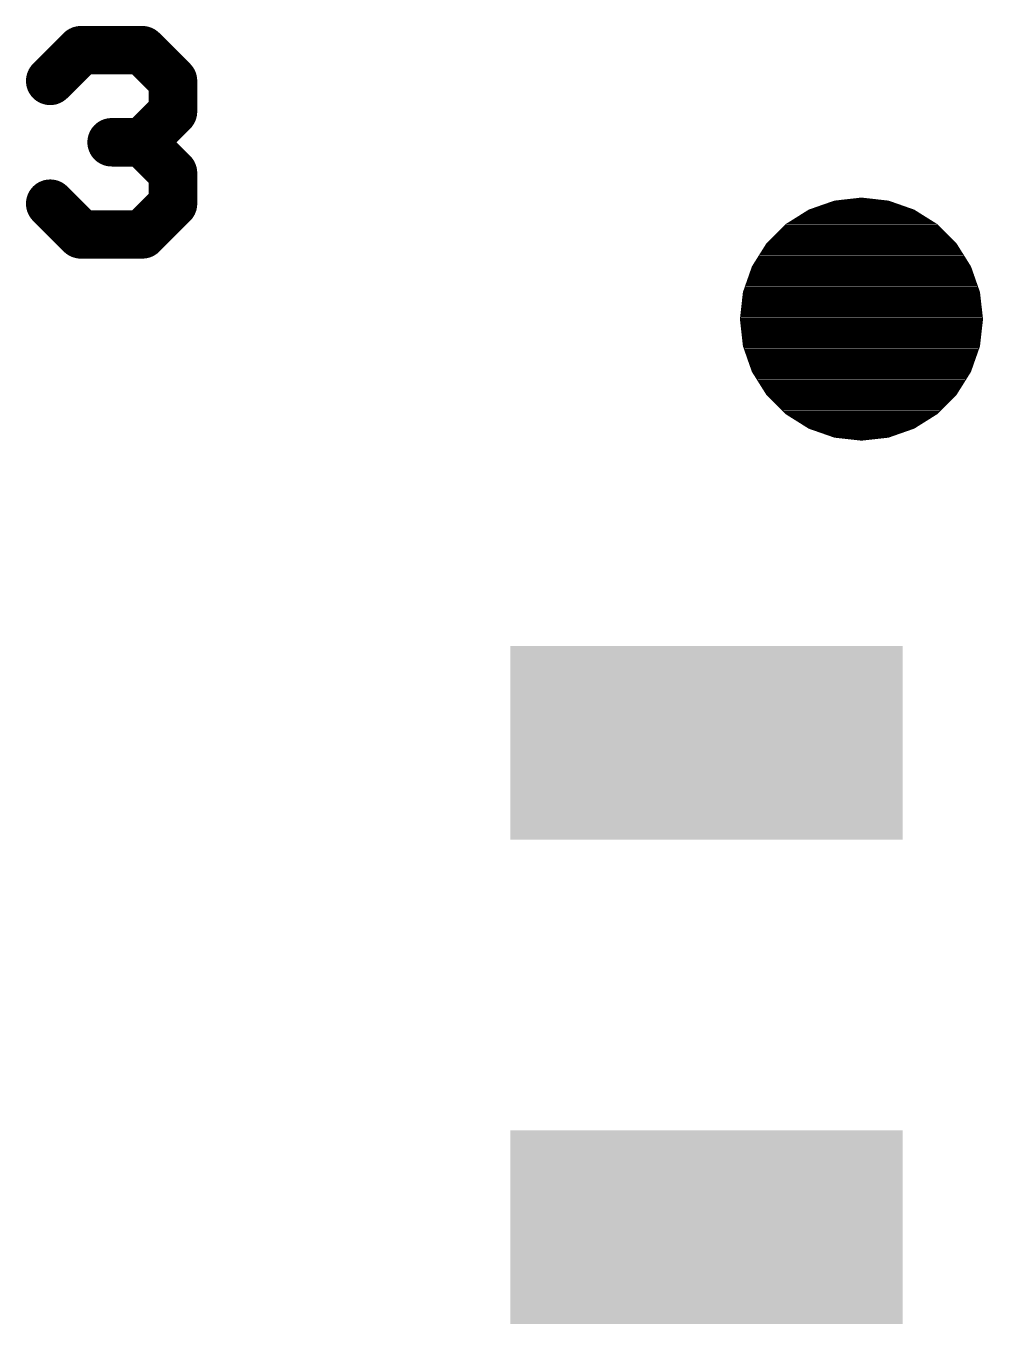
# Model space of a CAD drawing. Extents: x 0 to 102, y -4 to 29.
# Drawn here: x 30.861 to 33.371, y 11.303 to 14.707 of the extents above; entities that cross this region are included whole.
import ezdxf

# ---------------------------------------------------------------- set-up
doc = ezdxf.new("R2010")
doc.units = 0
for name, color, linetype in [('21', 253, 'CONTINUOUS'), ('25', 253, 'CONTINUOUS'), ('51', 41, 'CONTINUOUS')]:
    doc.layers.add(name, color=color, linetype=linetype)

# ---------------------------------------------------------------- blocks, each defined once
blk = doc.blocks.new('RECT')
blk.add_solid([(-0.5, -0.5), (0.5, -0.5), (-0.5, 0.5), (0.5, 0.5)])

msp = doc.modelspace()

# ---------------------------------------------------------------- linework, layer by layer
at = {"layer": '21', "const_width": 0.0025}
for points in [[(32.9811, 14.2478), (32.914, 14.2243)], [(32.9304, 14.23), (33.1731, 14.23)], [(32.9376, 14.2326), (33.1659, 14.2326)], [(32.9449, 14.2351), (33.1586, 14.2351)], [(32.9522, 14.2377), (33.1513, 14.2377)], [(32.9594, 14.2402), (33.1441, 14.2402)], [(32.9667, 14.2427), (33.1368, 14.2427)], [(32.9739, 14.2453), (33.1296, 14.2453)], [(33.0517, 14.2558), (32.9811, 14.2478)], [(32.9814, 14.2478), (33.1221, 14.2478)], [(33.004, 14.2504), (33.0995, 14.2504)], [(33.0265, 14.2529), (33.077, 14.2529)], [(33.0491, 14.2554), (33.0544, 14.2554)], [(33.1224, 14.2478), (33.0517, 14.2558)], [(33.1895, 14.2243), (33.1224, 14.2478)], [(32.914, 14.2243), (32.8538, 14.1865)], [(32.8665, 14.1945), (33.237, 14.1945)], [(32.8706, 14.197), (33.233, 14.197)], [(32.8746, 14.1996), (33.2289, 14.1996)], [(32.8786, 14.2021), (33.2249, 14.2021)], [(32.8827, 14.2046), (33.2208, 14.2046)], [(32.8867, 14.2072), (33.2168, 14.2072)], [(32.8908, 14.2097), (33.2127, 14.2097)], [(32.8948, 14.2123), (33.2087, 14.2123)], [(32.8989, 14.2148), (33.2046, 14.2148)], [(32.9029, 14.2173), (33.2006, 14.2173)], [(32.9069, 14.2199), (33.1966, 14.2199)], [(32.911, 14.2224), (33.1925, 14.2224)], [(32.9159, 14.225), (33.1876, 14.225)], [(32.9231, 14.2275), (33.1804, 14.2275)], [(33.2497, 14.1865), (33.1895, 14.2243)], [(32.8538, 14.1865), (32.8035, 14.1362)], [(32.8288, 14.1614), (33.2747, 14.1614)], [(32.8313, 14.164), (33.2722, 14.164)], [(32.8338, 14.1665), (33.2697, 14.1665)], [(32.8364, 14.1691), (33.2671, 14.1691)], [(32.8389, 14.1716), (33.2646, 14.1716)], [(32.8415, 14.1741), (33.262, 14.1741)], [(32.844, 14.1767), (33.2595, 14.1767)], [(32.8465, 14.1792), (33.257, 14.1792)], [(32.8491, 14.1818), (33.2544, 14.1818)], [(32.8516, 14.1843), (33.2519, 14.1843)], [(32.8544, 14.1869), (33.2491, 14.1869)], [(32.8584, 14.1894), (33.2451, 14.1894)], [(32.8625, 14.1919), (33.241, 14.1919)], [(33.3, 14.1362), (33.2497, 14.1865)], [(32.8035, 14.1362), (32.7657, 14.076)], [(32.797, 14.1259), (33.3065, 14.1259)], [(32.7986, 14.1284), (33.3049, 14.1284)], [(32.8002, 14.131), (33.3033, 14.131)], [(32.8018, 14.1335), (33.3017, 14.1335)], [(32.8034, 14.136), (33.3001, 14.136)], [(32.8059, 14.1386), (33.2976, 14.1386)], [(32.8084, 14.1411), (33.2951, 14.1411)], [(32.811, 14.1437), (33.2925, 14.1437)], [(32.8135, 14.1462), (33.29, 14.1462)], [(32.8161, 14.1487), (33.2874, 14.1487)], [(32.8186, 14.1513), (33.2849, 14.1513)], [(32.8211, 14.1538), (33.2824, 14.1538)], [(32.8237, 14.1564), (33.2798, 14.1564)], [(32.8262, 14.1589), (33.2773, 14.1589)], [(33.3378, 14.076), (33.3, 14.1362)], [(32.7763, 14.0928), (33.3272, 14.0928)], [(32.7779, 14.0954), (33.3256, 14.0954)], [(32.7795, 14.0979), (33.324, 14.0979)], [(32.7811, 14.1005), (33.3224, 14.1005)], [(32.7827, 14.103), (33.3208, 14.103)], [(32.7843, 14.1056), (33.3192, 14.1056)], [(32.7859, 14.1081), (33.3177, 14.1081)], [(32.7874, 14.1106), (33.3161, 14.1106)], [(32.789, 14.1132), (33.3145, 14.1132)], [(32.7906, 14.1157), (33.3129, 14.1157)], [(32.7922, 14.1183), (33.3113, 14.1183)], [(32.7938, 14.1208), (33.3097, 14.1208)], [(32.7954, 14.1233), (33.3081, 14.1233)], [(32.7657, 14.076), (32.7422, 14.0089)], [(32.76, 14.0598), (33.3435, 14.0598)], [(32.7609, 14.0624), (33.3426, 14.0624)], [(32.7618, 14.0649), (33.3417, 14.0649)], [(32.7627, 14.0674), (33.3408, 14.0674)], [(32.7636, 14.07), (33.3399, 14.07)], [(32.7645, 14.0725), (33.339, 14.0725)], [(32.7654, 14.0751), (33.3381, 14.0751)], [(32.7667, 14.0776), (33.3368, 14.0776)], [(32.7683, 14.0801), (33.3352, 14.0801)], [(32.7699, 14.0827), (33.3336, 14.0827)], [(32.7715, 14.0852), (33.332, 14.0852)], [(32.7731, 14.0878), (33.3304, 14.0878)], [(32.7747, 14.0903), (33.3288, 14.0903)], [(33.3613, 14.0089), (33.3378, 14.076)], [(32.7476, 14.0243), (33.3559, 14.0243)], [(32.7485, 14.0268), (33.355, 14.0268)], [(32.7494, 14.0293), (33.3541, 14.0293)], [(32.7503, 14.0319), (33.3533, 14.0319)], [(32.7511, 14.0344), (33.3524, 14.0344)], [(32.752, 14.037), (33.3515, 14.037)], [(32.7529, 14.0395), (33.3506, 14.0395)], [(32.7538, 14.042), (33.3497, 14.042)], [(32.7547, 14.0446), (33.3488, 14.0446)], [(32.7556, 14.0471), (33.3479, 14.0471)], [(32.7565, 14.0497), (33.347, 14.0497)], [(32.7574, 14.0522), (33.3461, 14.0522)], [(32.7583, 14.0547), (33.3453, 14.0547)], [(32.7591, 14.0573), (33.3444, 14.0573)], [(32.7422, 14.0089), (32.7343, 13.9383)], [(32.7402, 13.9912), (33.3633, 13.9912)], [(32.7405, 13.9938), (33.363, 13.9938)], [(32.7408, 13.9963), (33.3627, 13.9963)], [(32.7411, 13.9988), (33.3624, 13.9988)], [(32.7414, 14.0014), (33.3621, 14.0014)], [(32.7416, 14.0039), (33.3619, 14.0039)], [(32.7419, 14.0065), (33.3616, 14.0065)], [(32.7422, 14.009), (33.3613, 14.009)], [(32.7431, 14.0115), (33.3604, 14.0115)], [(32.744, 14.0141), (33.3595, 14.0141)], [(32.7449, 14.0166), (33.3586, 14.0166)], [(32.7458, 14.0192), (33.3577, 14.0192)], [(32.7467, 14.0217), (33.3568, 14.0217)], [(33.3693, 13.9383), (33.3613, 14.0089)], [(32.7362, 13.9557), (33.3673, 13.9557)], [(32.7365, 13.9582), (33.367, 13.9582)], [(32.7368, 13.9607), (33.3667, 13.9607)], [(32.7371, 13.9633), (33.3664, 13.9633)], [(32.7374, 13.9658), (33.3661, 13.9658)], [(32.7376, 13.9684), (33.3659, 13.9684)], [(32.7379, 13.9709), (33.3656, 13.9709)], [(32.7382, 13.9734), (33.3653, 13.9734)], [(32.7385, 13.976), (33.365, 13.976)], [(32.7388, 13.9785), (33.3647, 13.9785)], [(32.7391, 13.9811), (33.3644, 13.9811)], [(32.7394, 13.9836), (33.3641, 13.9836)], [(32.7396, 13.9861), (33.3639, 13.9861)], [(32.7399, 13.9887), (33.3636, 13.9887)], [(32.7343, 13.9383), (32.7422, 13.8676)], [(32.7343, 13.9379), (33.3692, 13.9379)], [(32.7345, 13.9404), (33.369, 13.9404)], [(32.7346, 13.9353), (33.3689, 13.9353)], [(32.7348, 13.943), (33.3687, 13.943)], [(32.7349, 13.9328), (33.3686, 13.9328)], [(32.7351, 13.9455), (33.3684, 13.9455)], [(32.7352, 13.9302), (33.3683, 13.9302)], [(32.7354, 13.948), (33.3681, 13.948)], [(32.7354, 13.9277), (33.3681, 13.9277)], [(32.7356, 13.9506), (33.3679, 13.9506)], [(32.7357, 13.9252), (33.3678, 13.9252)], [(32.7359, 13.9531), (33.3676, 13.9531)], [(32.736, 13.9226), (33.3675, 13.9226)], [(33.3613, 13.8676), (33.3693, 13.9383)], [(32.7363, 13.9201), (33.3672, 13.9201)], [(32.7366, 13.9175), (33.3669, 13.9175)], [(32.7369, 13.915), (33.3666, 13.915)], [(32.7372, 13.9125), (33.3663, 13.9125)], [(32.7374, 13.9099), (33.3661, 13.9099)], [(32.7377, 13.9074), (33.3658, 13.9074)], [(32.738, 13.9048), (33.3655, 13.9048)], [(32.7383, 13.9023), (33.3652, 13.9023)], [(32.7386, 13.8998), (33.3649, 13.8998)], [(32.7389, 13.8972), (33.3646, 13.8972)], [(32.7392, 13.8947), (33.3643, 13.8947)], [(32.7394, 13.8921), (33.3641, 13.8921)], [(32.7397, 13.8896), (33.3638, 13.8896)], [(32.74, 13.8871), (33.3635, 13.8871)], [(32.7403, 13.8845), (33.3632, 13.8845)], [(32.7406, 13.882), (33.3629, 13.882)], [(32.7409, 13.8794), (33.3626, 13.8794)], [(32.7412, 13.8769), (33.3623, 13.8769)], [(32.7414, 13.8744), (33.3621, 13.8744)], [(32.7417, 13.8718), (33.3618, 13.8718)], [(32.742, 13.8693), (33.3615, 13.8693)], [(32.7422, 13.8676), (32.7657, 13.8005)], [(32.7425, 13.8667), (33.361, 13.8667)], [(32.7434, 13.8642), (33.3601, 13.8642)], [(32.7443, 13.8617), (33.3592, 13.8617)], [(32.7452, 13.8591), (33.3583, 13.8591)], [(32.7461, 13.8566), (33.3574, 13.8566)], [(32.747, 13.854), (33.3565, 13.854)], [(33.3378, 13.8005), (33.3613, 13.8676)], [(32.7478, 13.8515), (33.3557, 13.8515)], [(32.7487, 13.8489), (33.3548, 13.8489)], [(32.7496, 13.8464), (33.3539, 13.8464)], [(32.7505, 13.8439), (33.353, 13.8439)], [(32.7514, 13.8413), (33.3521, 13.8413)], [(32.7523, 13.8388), (33.3512, 13.8388)], [(32.7532, 13.8362), (33.3503, 13.8362)], [(32.7541, 13.8337), (33.3494, 13.8337)], [(32.755, 13.8312), (33.3485, 13.8312)], [(32.7558, 13.8286), (33.3477, 13.8286)], [(32.7567, 13.8261), (33.3468, 13.8261)], [(32.7576, 13.8235), (33.3459, 13.8235)], [(32.7585, 13.821), (33.345, 13.821)], [(32.7594, 13.8185), (33.3441, 13.8185)], [(32.7603, 13.8159), (33.3432, 13.8159)], [(32.7612, 13.8134), (33.3423, 13.8134)], [(32.7621, 13.8108), (33.3414, 13.8108)], [(32.763, 13.8083), (33.3405, 13.8083)], [(32.7639, 13.8058), (33.3396, 13.8058)], [(32.7647, 13.8032), (33.3388, 13.8032)], [(32.7656, 13.8007), (33.3379, 13.8007)], [(32.7657, 13.8005), (32.8035, 13.7403)], [(32.7672, 13.7981), (33.3363, 13.7981)], [(32.7688, 13.7956), (33.3347, 13.7956)], [(32.7704, 13.7931), (33.3331, 13.7931)], [(32.772, 13.7905), (33.3315, 13.7905)], [(32.7736, 13.788), (33.3299, 13.788)], [(32.7752, 13.7854), (33.3283, 13.7854)], [(33.3, 13.7403), (33.3378, 13.8005)], [(32.7767, 13.7829), (33.3267, 13.7829)], [(32.7783, 13.7804), (33.3252, 13.7804)], [(32.7799, 13.7778), (33.3236, 13.7778)], [(32.7815, 13.7753), (33.322, 13.7753)], [(32.7831, 13.7727), (33.3204, 13.7727)], [(32.7847, 13.7702), (33.3188, 13.7702)], [(32.7863, 13.7676), (33.3172, 13.7676)], [(32.7879, 13.7651), (33.3156, 13.7651)], [(32.7895, 13.7626), (33.314, 13.7626)], [(32.7911, 13.76), (33.3124, 13.76)], [(32.7927, 13.7575), (33.3108, 13.7575)], [(32.7943, 13.7549), (33.3092, 13.7549)], [(32.7959, 13.7524), (33.3076, 13.7524)], [(32.7975, 13.7499), (33.306, 13.7499)], [(32.7991, 13.7473), (33.3044, 13.7473)], [(32.8007, 13.7448), (33.3028, 13.7448)], [(32.8023, 13.7422), (33.3012, 13.7422)], [(32.8035, 13.7403), (32.8538, 13.69)], [(32.8041, 13.7397), (33.2994, 13.7397)], [(32.8067, 13.7372), (33.2968, 13.7372)], [(32.8092, 13.7346), (33.2943, 13.7346)], [(32.8117, 13.7321), (33.2918, 13.7321)], [(32.8143, 13.7295), (33.2892, 13.7295)], [(32.8168, 13.727), (33.2867, 13.727)], [(32.8194, 13.7245), (33.2841, 13.7245)], [(32.8219, 13.7219), (33.2816, 13.7219)], [(32.8244, 13.7194), (33.2791, 13.7194)], [(33.2497, 13.69), (33.3, 13.7403)], [(32.827, 13.7168), (33.2765, 13.7168)], [(32.8295, 13.7143), (33.274, 13.7143)], [(32.8321, 13.7118), (33.2714, 13.7118)], [(32.8346, 13.7092), (33.2689, 13.7092)], [(32.8371, 13.7067), (33.2664, 13.7067)], [(32.8397, 13.7041), (33.2638, 13.7041)], [(32.8422, 13.7016), (33.2613, 13.7016)], [(32.8448, 13.6991), (33.2587, 13.6991)], [(32.8473, 13.6965), (33.2562, 13.6965)], [(32.8498, 13.694), (33.2537, 13.694)], [(32.8524, 13.6914), (33.2511, 13.6914)], [(32.8538, 13.69), (32.914, 13.6522)], [(32.8556, 13.6889), (33.2479, 13.6889)], [(32.8596, 13.6863), (33.2439, 13.6863)], [(32.8637, 13.6838), (33.2398, 13.6838)], [(33.1895, 13.6522), (33.2497, 13.69)], [(32.8677, 13.6813), (33.2358, 13.6813)], [(32.8718, 13.6787), (33.2317, 13.6787)], [(32.8758, 13.6762), (33.2277, 13.6762)], [(32.8799, 13.6736), (33.2236, 13.6736)], [(32.8839, 13.6711), (33.2196, 13.6711)], [(32.8879, 13.6686), (33.2156, 13.6686)], [(32.892, 13.666), (33.2115, 13.666)], [(32.896, 13.6635), (33.2075, 13.6635)], [(32.9001, 13.6609), (33.2034, 13.6609)], [(32.9041, 13.6584), (33.1994, 13.6584)], [(32.9082, 13.6559), (33.1953, 13.6559)], [(32.9122, 13.6533), (33.1913, 13.6533)], [(32.914, 13.6522), (32.9811, 13.6287)], [(32.918, 13.6508), (33.1855, 13.6508)], [(33.1224, 13.6287), (33.1895, 13.6522)], [(32.9253, 13.6482), (33.1782, 13.6482)], [(32.9326, 13.6457), (33.1709, 13.6457)], [(32.9398, 13.6432), (33.1637, 13.6432)], [(32.9471, 13.6406), (33.1564, 13.6406)], [(32.9543, 13.6381), (33.1492, 13.6381)], [(32.9616, 13.6355), (33.1419, 13.6355)], [(32.9689, 13.633), (33.1346, 13.633)], [(32.9761, 13.6305), (33.1274, 13.6305)], [(32.9811, 13.6287), (33.0517, 13.6208)], [(32.9882, 13.6279), (33.1153, 13.6279)], [(33.0107, 13.6254), (33.0928, 13.6254)], [(33.0333, 13.6228), (33.0702, 13.6228)], [(33.0517, 13.6208), (33.1224, 13.6287)]]:
    msp.add_lwpolyline(points, dxfattribs=at)
at = {"layer": '21', "const_width": 0.0013}
for points in [[(32.9304, 14.2307, 1), (32.9304, 14.2294)], [(32.9376, 14.2332, 1), (32.9376, 14.2319)], [(32.9449, 14.2358, 1), (32.9449, 14.2345)], [(32.9522, 14.2383, 1), (32.9522, 14.237)], [(32.9594, 14.2408, 1), (32.9594, 14.2396)], [(32.9667, 14.2434, 1), (32.9667, 14.2421)], [(32.9739, 14.2459, 1), (32.9739, 14.2446)], [(32.981, 14.2484, 1), (32.9812, 14.2472)], [(32.9814, 14.2485, 1), (32.9814, 14.2472)], [(32.9813, 14.2472, 1), (32.9809, 14.2484)], [(33.004, 14.251, 1), (33.004, 14.2497)], [(33.0265, 14.2535, 1), (33.0265, 14.2523)], [(33.0491, 14.2561, 1), (33.0491, 14.2548)], [(33.0518, 14.2564, 1), (33.0517, 14.2551)], [(33.0518, 14.2551, 1), (33.0517, 14.2564)], [(33.0544, 14.2548, 1), (33.0544, 14.2561)], [(33.077, 14.2523, 1), (33.077, 14.2535)], [(33.0995, 14.2497, 1), (33.0995, 14.251)], [(33.1226, 14.2484, 1), (33.1222, 14.2472)], [(33.1221, 14.2472, 1), (33.1221, 14.2485)], [(33.1223, 14.2472, 1), (33.1225, 14.2484)], [(33.1296, 14.2446, 1), (33.1296, 14.2459)], [(33.1368, 14.2421, 1), (33.1368, 14.2434)], [(33.1441, 14.2396, 1), (33.1441, 14.2408)], [(33.1513, 14.237, 1), (33.1513, 14.2383)], [(33.1586, 14.2345, 1), (33.1586, 14.2358)], [(33.1659, 14.2319, 1), (33.1659, 14.2332)], [(33.1731, 14.2294, 1), (33.1731, 14.2307)], [(32.8665, 14.1951, 1), (32.8665, 14.1938)], [(32.8706, 14.1976, 1), (32.8706, 14.1964)], [(32.8746, 14.2002, 1), (32.8746, 14.1989)], [(32.8786, 14.2027, 1), (32.8786, 14.2015)], [(32.8827, 14.2053, 1), (32.8827, 14.204)], [(32.8867, 14.2078, 1), (32.8867, 14.2065)], [(32.8908, 14.2104, 1), (32.8908, 14.2091)], [(32.8948, 14.2129, 1), (32.8948, 14.2116)], [(32.8989, 14.2154, 1), (32.8989, 14.2142)], [(32.9029, 14.218, 1), (32.9029, 14.2167)], [(32.9069, 14.2205, 1), (32.9069, 14.2192)], [(32.911, 14.2231, 1), (32.911, 14.2218)], [(32.9138, 14.2249, 1), (32.9142, 14.2237)], [(32.9143, 14.2238, 1), (32.9137, 14.2248)], [(32.9159, 14.2256, 1), (32.9159, 14.2243)], [(32.9231, 14.2281, 1), (32.9231, 14.2269)], [(33.1804, 14.2269, 1), (33.1804, 14.2281)], [(33.1876, 14.2243, 1), (33.1876, 14.2256)], [(33.1898, 14.2248, 1), (33.1892, 14.2238)], [(33.1893, 14.2237, 1), (33.1897, 14.2249)], [(33.1925, 14.2218, 1), (33.1925, 14.2231)], [(33.1966, 14.2192, 1), (33.1966, 14.2205)], [(33.2006, 14.2167, 1), (33.2006, 14.218)], [(33.2046, 14.2142, 1), (33.2046, 14.2154)], [(33.2087, 14.2116, 1), (33.2087, 14.2129)], [(33.2127, 14.2091, 1), (33.2127, 14.2104)], [(33.2168, 14.2065, 1), (33.2168, 14.2078)], [(33.2208, 14.204, 1), (33.2208, 14.2053)], [(33.2249, 14.2015, 1), (33.2249, 14.2027)], [(33.2289, 14.1989, 1), (33.2289, 14.2002)], [(33.233, 14.1964, 1), (33.233, 14.1976)], [(33.237, 14.1938, 1), (33.237, 14.1951)], [(32.8288, 14.1621, 1), (32.8288, 14.1608)], [(32.8313, 14.1646, 1), (32.8313, 14.1633)], [(32.8338, 14.1672, 1), (32.8338, 14.1659)], [(32.8364, 14.1697, 1), (32.8364, 14.1684)], [(32.8389, 14.1722, 1), (32.8389, 14.171)], [(32.8415, 14.1748, 1), (32.8415, 14.1735)], [(32.844, 14.1773, 1), (32.844, 14.1761)], [(32.8465, 14.1799, 1), (32.8465, 14.1786)], [(32.8491, 14.1824, 1), (32.8491, 14.1811)], [(32.8516, 14.1849, 1), (32.8516, 14.1837)], [(32.8535, 14.187, 1), (32.8541, 14.1859)], [(32.8542, 14.186, 1), (32.8533, 14.1869)], [(32.8544, 14.1875, 1), (32.8544, 14.1862)], [(32.8584, 14.19, 1), (32.8584, 14.1888)], [(32.8625, 14.1926, 1), (32.8625, 14.1913)], [(33.241, 14.1913, 1), (33.241, 14.1926)], [(33.2451, 14.1888, 1), (33.2451, 14.19)], [(33.2491, 14.1862, 1), (33.2491, 14.1875)], [(33.2502, 14.1869, 1), (33.2493, 14.186)], [(33.2494, 14.1859, 1), (33.25, 14.187)], [(33.2519, 14.1837, 1), (33.2519, 14.1849)], [(33.2544, 14.1811, 1), (33.2544, 14.1824)], [(33.257, 14.1786, 1), (33.257, 14.1799)], [(33.2595, 14.1761, 1), (33.2595, 14.1773)], [(33.262, 14.1735, 1), (33.262, 14.1748)], [(33.2646, 14.171, 1), (33.2646, 14.1722)], [(33.2671, 14.1684, 1), (33.2671, 14.1697)], [(33.2697, 14.1659, 1), (33.2697, 14.1672)], [(33.2722, 14.1633, 1), (33.2722, 14.1646)], [(33.2747, 14.1608, 1), (33.2747, 14.1621)], [(32.797, 14.1265, 1), (32.797, 14.1252)], [(32.7986, 14.1291, 1), (32.7986, 14.1278)], [(32.8002, 14.1316, 1), (32.8002, 14.1303)], [(32.8018, 14.1341, 1), (32.8018, 14.1329)], [(32.8034, 14.1367, 1), (32.8034, 14.1354)], [(32.8041, 14.1359, 1), (32.803, 14.1365)], [(32.8031, 14.1367, 1), (32.804, 14.1358)], [(32.8059, 14.1392, 1), (32.8059, 14.1379)], [(32.8084, 14.1418, 1), (32.8084, 14.1405)], [(32.811, 14.1443, 1), (32.811, 14.143)], [(32.8135, 14.1468, 1), (32.8135, 14.1456)], [(32.8161, 14.1494, 1), (32.8161, 14.1481)], [(32.8186, 14.1519, 1), (32.8186, 14.1506)], [(32.8211, 14.1545, 1), (32.8211, 14.1532)], [(32.8237, 14.157, 1), (32.8237, 14.1557)], [(32.8262, 14.1595, 1), (32.8262, 14.1583)], [(33.2773, 14.1583, 1), (33.2773, 14.1595)], [(33.2798, 14.1557, 1), (33.2798, 14.157)], [(33.2824, 14.1532, 1), (33.2824, 14.1545)], [(33.2849, 14.1506, 1), (33.2849, 14.1519)], [(33.2874, 14.1481, 1), (33.2874, 14.1494)], [(33.29, 14.1456, 1), (33.29, 14.1468)], [(33.2925, 14.143, 1), (33.2925, 14.1443)], [(33.2951, 14.1405, 1), (33.2951, 14.1418)], [(33.2976, 14.1379, 1), (33.2976, 14.1392)], [(33.3005, 14.1365, 1), (33.2994, 14.1359)], [(33.2995, 14.1358, 1), (33.3004, 14.1367)], [(33.3001, 14.1354, 1), (33.3001, 14.1367)], [(33.3017, 14.1329, 1), (33.3017, 14.1341)], [(33.3033, 14.1303, 1), (33.3033, 14.1316)], [(33.3049, 14.1278, 1), (33.3049, 14.1291)], [(33.3065, 14.1252, 1), (33.3065, 14.1265)], [(32.7763, 14.0935, 1), (32.7763, 14.0922)], [(32.7779, 14.096, 1), (32.7779, 14.0948)], [(32.7795, 14.0986, 1), (32.7795, 14.0973)], [(32.7811, 14.1011, 1), (32.7811, 14.0998)], [(32.7827, 14.1036, 1), (32.7827, 14.1024)], [(32.7843, 14.1062, 1), (32.7843, 14.1049)], [(32.7859, 14.1087, 1), (32.7859, 14.1075)], [(32.7874, 14.1113, 1), (32.7874, 14.11)], [(32.789, 14.1138, 1), (32.789, 14.1125)], [(32.7906, 14.1163, 1), (32.7906, 14.1151)], [(32.7922, 14.1189, 1), (32.7922, 14.1176)], [(32.7938, 14.1214, 1), (32.7938, 14.1202)], [(32.7954, 14.124, 1), (32.7954, 14.1227)], [(33.3081, 14.1227, 1), (33.3081, 14.124)], [(33.3097, 14.1202, 1), (33.3097, 14.1214)], [(33.3113, 14.1176, 1), (33.3113, 14.1189)], [(33.3129, 14.1151, 1), (33.3129, 14.1163)], [(33.3145, 14.1125, 1), (33.3145, 14.1138)], [(33.3161, 14.11, 1), (33.3161, 14.1113)], [(33.3177, 14.1075, 1), (33.3177, 14.1087)], [(33.3192, 14.1049, 1), (33.3192, 14.1062)], [(33.3208, 14.1024, 1), (33.3208, 14.1036)], [(33.3224, 14.0998, 1), (33.3224, 14.1011)], [(33.324, 14.0973, 1), (33.324, 14.0986)], [(33.3256, 14.0948, 1), (33.3256, 14.096)], [(33.3272, 14.0922, 1), (33.3272, 14.0935)], [(32.76, 14.0605, 1), (32.76, 14.0592)], [(32.7609, 14.063, 1), (32.7609, 14.0617)], [(32.7618, 14.0655, 1), (32.7618, 14.0643)], [(32.7627, 14.0681, 1), (32.7627, 14.0668)], [(32.7636, 14.0706, 1), (32.7636, 14.0693)], [(32.7645, 14.0732, 1), (32.7645, 14.0719)], [(32.7654, 14.0757, 1), (32.7654, 14.0744)], [(32.7663, 14.0758, 1), (32.7651, 14.0762)], [(32.7652, 14.0763, 1), (32.7662, 14.0757)], [(32.7667, 14.0782, 1), (32.7667, 14.077)], [(32.7683, 14.0808, 1), (32.7683, 14.0795)], [(32.7699, 14.0833, 1), (32.7699, 14.082)], [(32.7715, 14.0859, 1), (32.7715, 14.0846)], [(32.7731, 14.0884, 1), (32.7731, 14.0871)], [(32.7747, 14.0909, 1), (32.7747, 14.0897)], [(33.3288, 14.0897, 1), (33.3288, 14.0909)], [(33.3304, 14.0871, 1), (33.3304, 14.0884)], [(33.332, 14.0846, 1), (33.332, 14.0859)], [(33.3336, 14.082, 1), (33.3336, 14.0833)], [(33.3352, 14.0795, 1), (33.3352, 14.0808)], [(33.3368, 14.077, 1), (33.3368, 14.0782)], [(33.3384, 14.0762, 1), (33.3372, 14.0758)], [(33.3373, 14.0757, 1), (33.3383, 14.0763)], [(33.3381, 14.0744, 1), (33.3381, 14.0757)], [(33.339, 14.0719, 1), (33.339, 14.0732)], [(33.3399, 14.0693, 1), (33.3399, 14.0706)], [(33.3408, 14.0668, 1), (33.3408, 14.0681)], [(33.3417, 14.0643, 1), (33.3417, 14.0655)], [(33.3426, 14.0617, 1), (33.3426, 14.063)], [(33.3435, 14.0592, 1), (33.3435, 14.0605)], [(32.7476, 14.0249, 1), (32.7476, 14.0236)], [(32.7485, 14.0274, 1), (32.7485, 14.0262)], [(32.7494, 14.03, 1), (32.7494, 14.0287)], [(32.7503, 14.0325, 1), (32.7503, 14.0312)], [(32.7511, 14.035, 1), (32.7511, 14.0338)], [(32.752, 14.0376, 1), (32.752, 14.0363)], [(32.7529, 14.0401, 1), (32.7529, 14.0389)], [(32.7538, 14.0427, 1), (32.7538, 14.0414)], [(32.7547, 14.0452, 1), (32.7547, 14.0439)], [(32.7556, 14.0478, 1), (32.7556, 14.0465)], [(32.7565, 14.0503, 1), (32.7565, 14.049)], [(32.7574, 14.0528, 1), (32.7574, 14.0516)], [(32.7583, 14.0554, 1), (32.7583, 14.0541)], [(32.7591, 14.0579, 1), (32.7591, 14.0566)], [(33.3444, 14.0566, 1), (33.3444, 14.0579)], [(33.3453, 14.0541, 1), (33.3453, 14.0554)], [(33.3461, 14.0516, 1), (33.3461, 14.0528)], [(33.347, 14.049, 1), (33.347, 14.0503)], [(33.3479, 14.0465, 1), (33.3479, 14.0478)], [(33.3488, 14.0439, 1), (33.3488, 14.0452)], [(33.3497, 14.0414, 1), (33.3497, 14.0427)], [(33.3506, 14.0389, 1), (33.3506, 14.0401)], [(33.3515, 14.0363, 1), (33.3515, 14.0376)], [(33.3524, 14.0338, 1), (33.3524, 14.035)], [(33.3533, 14.0312, 1), (33.3533, 14.0325)], [(33.3541, 14.0287, 1), (33.3541, 14.03)], [(33.355, 14.0262, 1), (33.355, 14.0274)], [(33.3559, 14.0236, 1), (33.3559, 14.0249)], [(32.7402, 13.9919, 1), (32.7402, 13.9906)], [(32.7405, 13.9944, 1), (32.7405, 13.9931)], [(32.7408, 13.9969, 1), (32.7408, 13.9957)], [(32.7411, 13.9995, 1), (32.7411, 13.9982)], [(32.7414, 14.002, 1), (32.7414, 14.0007)], [(32.7416, 14.0046, 1), (32.7416, 14.0033)], [(32.7419, 14.0071, 1), (32.7419, 14.0058)], [(32.7422, 14.0096, 1), (32.7422, 14.0084)], [(32.7428, 14.0088, 1), (32.7416, 14.009)], [(32.7416, 14.0091, 1), (32.7428, 14.0087)], [(32.7431, 14.0122, 1), (32.7431, 14.0109)], [(32.744, 14.0147, 1), (32.744, 14.0135)], [(32.7449, 14.0173, 1), (32.7449, 14.016)], [(32.7458, 14.0198, 1), (32.7458, 14.0185)], [(32.7467, 14.0223, 1), (32.7467, 14.0211)], [(33.3568, 14.0211, 1), (33.3568, 14.0223)], [(33.3577, 14.0185, 1), (33.3577, 14.0198)], [(33.3586, 14.016, 1), (33.3586, 14.0173)], [(33.3595, 14.0135, 1), (33.3595, 14.0147)], [(33.3604, 14.0109, 1), (33.3604, 14.0122)], [(33.3619, 14.009, 1), (33.3607, 14.0088)], [(33.3607, 14.0087, 1), (33.3619, 14.0091)], [(33.3613, 14.0084, 1), (33.3613, 14.0096)], [(33.3616, 14.0058, 1), (33.3616, 14.0071)], [(33.3619, 14.0033, 1), (33.3619, 14.0046)], [(33.3621, 14.0007, 1), (33.3621, 14.002)], [(33.3624, 13.9982, 1), (33.3624, 13.9995)], [(33.3627, 13.9957, 1), (33.3627, 13.9969)], [(33.363, 13.9931, 1), (33.363, 13.9944)], [(33.3633, 13.9906, 1), (33.3633, 13.9919)], [(32.7362, 13.9563, 1), (32.7362, 13.955)], [(32.7365, 13.9588, 1), (32.7365, 13.9576)], [(32.7368, 13.9614, 1), (32.7368, 13.9601)], [(32.7371, 13.9639, 1), (32.7371, 13.9626)], [(32.7374, 13.9665, 1), (32.7374, 13.9652)], [(32.7376, 13.969, 1), (32.7376, 13.9677)], [(32.7379, 13.9715, 1), (32.7379, 13.9703)], [(32.7382, 13.9741, 1), (32.7382, 13.9728)], [(32.7385, 13.9766, 1), (32.7385, 13.9753)], [(32.7388, 13.9792, 1), (32.7388, 13.9779)], [(32.7391, 13.9817, 1), (32.7391, 13.9804)], [(32.7394, 13.9842, 1), (32.7394, 13.983)], [(32.7396, 13.9868, 1), (32.7396, 13.9855)], [(32.7399, 13.9893, 1), (32.7399, 13.988)], [(33.3636, 13.988, 1), (33.3636, 13.9893)], [(33.3639, 13.9855, 1), (33.3639, 13.9868)], [(33.3641, 13.983, 1), (33.3641, 13.9842)], [(33.3644, 13.9804, 1), (33.3644, 13.9817)], [(33.3647, 13.9779, 1), (33.3647, 13.9792)], [(33.365, 13.9753, 1), (33.365, 13.9766)], [(33.3653, 13.9728, 1), (33.3653, 13.9741)], [(33.3656, 13.9703, 1), (33.3656, 13.9715)], [(33.3659, 13.9677, 1), (33.3659, 13.969)], [(33.3661, 13.9652, 1), (33.3661, 13.9665)], [(33.3664, 13.9626, 1), (33.3664, 13.9639)], [(33.3667, 13.9601, 1), (33.3667, 13.9614)], [(33.367, 13.9576, 1), (33.367, 13.9588)], [(33.3673, 13.955, 1), (33.3673, 13.9563)], [(32.7349, 13.9383, 1), (32.7336, 13.9382)], [(32.7336, 13.9383, 1), (32.7349, 13.9382)], [(32.7343, 13.9385, 1), (32.7343, 13.9372)], [(32.7345, 13.941, 1), (32.7345, 13.9398)], [(32.7346, 13.936, 1), (32.7346, 13.9347)], [(32.7348, 13.9436, 1), (32.7348, 13.9423)], [(32.7349, 13.9334, 1), (32.7349, 13.9322)], [(32.7351, 13.9461, 1), (32.7351, 13.9449)], [(32.7352, 13.9309, 1), (32.7352, 13.9296)], [(32.7354, 13.9487, 1), (32.7354, 13.9474)], [(32.7354, 13.9283, 1), (32.7354, 13.9271)], [(32.7356, 13.9512, 1), (32.7356, 13.9499)], [(32.7357, 13.9258, 1), (32.7357, 13.9245)], [(32.7359, 13.9537, 1), (32.7359, 13.9525)], [(32.736, 13.9233, 1), (32.736, 13.922)], [(33.3675, 13.922, 1), (33.3675, 13.9233)], [(33.3676, 13.9525, 1), (33.3676, 13.9537)], [(33.3679, 13.9499, 1), (33.3679, 13.9512)], [(33.3678, 13.9245, 1), (33.3678, 13.9258)], [(33.3681, 13.9474, 1), (33.3681, 13.9487)], [(33.3681, 13.9271, 1), (33.3681, 13.9283)], [(33.3683, 13.9296, 1), (33.3683, 13.9309)], [(33.3684, 13.9449, 1), (33.3684, 13.9461)], [(33.3687, 13.9423, 1), (33.3687, 13.9436)], [(33.3699, 13.9382, 1), (33.3686, 13.9383)], [(33.3686, 13.9382, 1), (33.3699, 13.9383)], [(33.3686, 13.9322, 1), (33.3686, 13.9334)], [(33.3689, 13.9347, 1), (33.3689, 13.936)], [(33.369, 13.9398, 1), (33.369, 13.941)], [(33.3692, 13.9372, 1), (33.3692, 13.9385)], [(32.7363, 13.9207, 1), (32.7363, 13.9194)], [(32.7366, 13.9182, 1), (32.7366, 13.9169)], [(32.7369, 13.9156, 1), (32.7369, 13.9144)], [(32.7372, 13.9131, 1), (32.7372, 13.9118)], [(32.7374, 13.9106, 1), (32.7374, 13.9093)], [(32.7377, 13.908, 1), (32.7377, 13.9067)], [(32.738, 13.9055, 1), (32.738, 13.9042)], [(32.7383, 13.9029, 1), (32.7383, 13.9017)], [(32.7386, 13.9004, 1), (32.7386, 13.8991)], [(32.7389, 13.8979, 1), (32.7389, 13.8966)], [(32.7392, 13.8953, 1), (32.7392, 13.894)], [(32.7394, 13.8928, 1), (32.7394, 13.8915)], [(32.7397, 13.8902, 1), (32.7397, 13.889)], [(33.3638, 13.889, 1), (33.3638, 13.8902)], [(33.3641, 13.8915, 1), (33.3641, 13.8928)], [(33.3643, 13.894, 1), (33.3643, 13.8953)], [(33.3646, 13.8966, 1), (33.3646, 13.8979)], [(33.3649, 13.8991, 1), (33.3649, 13.9004)], [(33.3652, 13.9017, 1), (33.3652, 13.9029)], [(33.3655, 13.9042, 1), (33.3655, 13.9055)], [(33.3658, 13.9067, 1), (33.3658, 13.908)], [(33.3661, 13.9093, 1), (33.3661, 13.9106)], [(33.3663, 13.9118, 1), (33.3663, 13.9131)], [(33.3666, 13.9144, 1), (33.3666, 13.9156)], [(33.3669, 13.9169, 1), (33.3669, 13.9182)], [(33.3672, 13.9194, 1), (33.3672, 13.9207)], [(32.74, 13.8877, 1), (32.74, 13.8864)], [(32.7403, 13.8852, 1), (32.7403, 13.8839)], [(32.7406, 13.8826, 1), (32.7406, 13.8813)], [(32.7409, 13.8801, 1), (32.7409, 13.8788)], [(32.7412, 13.8775, 1), (32.7412, 13.8763)], [(32.7414, 13.875, 1), (32.7414, 13.8737)], [(32.7417, 13.8724, 1), (32.7417, 13.8712)], [(32.742, 13.8699, 1), (32.742, 13.8686)], [(32.7428, 13.8678, 1), (32.7416, 13.8674)], [(32.7416, 13.8675, 1), (32.7428, 13.8677)], [(32.7425, 13.8674, 1), (32.7425, 13.8661)], [(32.7434, 13.8648, 1), (32.7434, 13.8636)], [(32.7443, 13.8623, 1), (32.7443, 13.861)], [(32.7452, 13.8597, 1), (32.7452, 13.8585)], [(32.7461, 13.8572, 1), (32.7461, 13.8559)], [(32.747, 13.8547, 1), (32.747, 13.8534)], [(33.3565, 13.8534, 1), (33.3565, 13.8547)], [(33.3574, 13.8559, 1), (33.3574, 13.8572)], [(33.3583, 13.8585, 1), (33.3583, 13.8597)], [(33.3592, 13.861, 1), (33.3592, 13.8623)], [(33.3601, 13.8636, 1), (33.3601, 13.8648)], [(33.3607, 13.8677, 1), (33.3619, 13.8675)], [(33.3619, 13.8674, 1), (33.3607, 13.8678)], [(33.361, 13.8661, 1), (33.361, 13.8674)], [(33.3615, 13.8686, 1), (33.3615, 13.8699)], [(33.3618, 13.8712, 1), (33.3618, 13.8724)], [(33.3621, 13.8737, 1), (33.3621, 13.875)], [(33.3623, 13.8763, 1), (33.3623, 13.8775)], [(33.3626, 13.8788, 1), (33.3626, 13.8801)], [(33.3629, 13.8813, 1), (33.3629, 13.8826)], [(33.3632, 13.8839, 1), (33.3632, 13.8852)], [(33.3635, 13.8864, 1), (33.3635, 13.8877)], [(32.7478, 13.8521, 1), (32.7478, 13.8509)], [(32.7487, 13.8496, 1), (32.7487, 13.8483)], [(32.7496, 13.847, 1), (32.7496, 13.8458)], [(32.7505, 13.8445, 1), (32.7505, 13.8432)], [(32.7514, 13.842, 1), (32.7514, 13.8407)], [(32.7523, 13.8394, 1), (32.7523, 13.8381)], [(32.7532, 13.8369, 1), (32.7532, 13.8356)], [(32.7541, 13.8343, 1), (32.7541, 13.8331)], [(32.755, 13.8318, 1), (32.755, 13.8305)], [(32.7558, 13.8293, 1), (32.7558, 13.828)], [(32.7567, 13.8267, 1), (32.7567, 13.8254)], [(32.7576, 13.8242, 1), (32.7576, 13.8229)], [(32.7585, 13.8216, 1), (32.7585, 13.8204)], [(33.345, 13.8204, 1), (33.345, 13.8216)], [(33.3459, 13.8229, 1), (33.3459, 13.8242)], [(33.3468, 13.8254, 1), (33.3468, 13.8267)], [(33.3477, 13.828, 1), (33.3477, 13.8293)], [(33.3485, 13.8305, 1), (33.3485, 13.8318)], [(33.3494, 13.8331, 1), (33.3494, 13.8343)], [(33.3503, 13.8356, 1), (33.3503, 13.8369)], [(33.3512, 13.8381, 1), (33.3512, 13.8394)], [(33.3521, 13.8407, 1), (33.3521, 13.842)], [(33.353, 13.8432, 1), (33.353, 13.8445)], [(33.3539, 13.8458, 1), (33.3539, 13.847)], [(33.3548, 13.8483, 1), (33.3548, 13.8496)], [(33.3557, 13.8509, 1), (33.3557, 13.8521)], [(32.7594, 13.8191, 1), (32.7594, 13.8178)], [(32.7603, 13.8166, 1), (32.7603, 13.8153)], [(32.7612, 13.814, 1), (32.7612, 13.8127)], [(32.7621, 13.8115, 1), (32.7621, 13.8102)], [(32.763, 13.8089, 1), (32.763, 13.8077)], [(32.7639, 13.8064, 1), (32.7639, 13.8051)], [(32.7647, 13.8039, 1), (32.7647, 13.8026)], [(32.7656, 13.8013, 1), (32.7656, 13.8)], [(32.7651, 13.8003, 1), (32.7663, 13.8007)], [(32.7662, 13.8008, 1), (32.7652, 13.8002)], [(32.7672, 13.7988, 1), (32.7672, 13.7975)], [(32.7688, 13.7962, 1), (32.7688, 13.795)], [(32.7704, 13.7937, 1), (32.7704, 13.7924)], [(32.772, 13.7911, 1), (32.772, 13.7899)], [(32.7736, 13.7886, 1), (32.7736, 13.7873)], [(32.7752, 13.7861, 1), (32.7752, 13.7848)], [(33.3283, 13.7848, 1), (33.3283, 13.7861)], [(33.3299, 13.7873, 1), (33.3299, 13.7886)], [(33.3315, 13.7899, 1), (33.3315, 13.7911)], [(33.3331, 13.7924, 1), (33.3331, 13.7937)], [(33.3347, 13.795, 1), (33.3347, 13.7962)], [(33.3363, 13.7975, 1), (33.3363, 13.7988)], [(33.3372, 13.8007, 1), (33.3384, 13.8003)], [(33.3383, 13.8002, 1), (33.3373, 13.8008)], [(33.3379, 13.8, 1), (33.3379, 13.8013)], [(33.3388, 13.8026, 1), (33.3388, 13.8039)], [(33.3396, 13.8051, 1), (33.3396, 13.8064)], [(33.3405, 13.8077, 1), (33.3405, 13.8089)], [(33.3414, 13.8102, 1), (33.3414, 13.8115)], [(33.3423, 13.8127, 1), (33.3423, 13.814)], [(33.3432, 13.8153, 1), (33.3432, 13.8166)], [(33.3441, 13.8178, 1), (33.3441, 13.8191)], [(32.7767, 13.7835, 1), (32.7767, 13.7823)], [(32.7783, 13.781, 1), (32.7783, 13.7797)], [(32.7799, 13.7784, 1), (32.7799, 13.7772)], [(32.7815, 13.7759, 1), (32.7815, 13.7746)], [(32.7831, 13.7734, 1), (32.7831, 13.7721)], [(32.7847, 13.7708, 1), (32.7847, 13.7696)], [(32.7863, 13.7683, 1), (32.7863, 13.767)], [(32.7879, 13.7657, 1), (32.7879, 13.7645)], [(32.7895, 13.7632, 1), (32.7895, 13.7619)], [(32.7911, 13.7607, 1), (32.7911, 13.7594)], [(32.7927, 13.7581, 1), (32.7927, 13.7568)], [(32.7943, 13.7556, 1), (32.7943, 13.7543)], [(32.7959, 13.753, 1), (32.7959, 13.7518)], [(33.3076, 13.7518, 1), (33.3076, 13.753)], [(33.3092, 13.7543, 1), (33.3092, 13.7556)], [(33.3108, 13.7568, 1), (33.3108, 13.7581)], [(33.3124, 13.7594, 1), (33.3124, 13.7607)], [(33.314, 13.7619, 1), (33.314, 13.7632)], [(33.3156, 13.7645, 1), (33.3156, 13.7657)], [(33.3172, 13.767, 1), (33.3172, 13.7683)], [(33.3188, 13.7696, 1), (33.3188, 13.7708)], [(33.3204, 13.7721, 1), (33.3204, 13.7734)], [(33.322, 13.7746, 1), (33.322, 13.7759)], [(33.3236, 13.7772, 1), (33.3236, 13.7784)], [(33.3252, 13.7797, 1), (33.3252, 13.781)], [(33.3267, 13.7823, 1), (33.3267, 13.7835)], [(32.7975, 13.7505, 1), (32.7975, 13.7492)], [(32.7991, 13.748, 1), (32.7991, 13.7467)], [(32.8007, 13.7454, 1), (32.8007, 13.7441)], [(32.8023, 13.7429, 1), (32.8023, 13.7416)], [(32.804, 13.7407, 1), (32.8031, 13.7398)], [(32.803, 13.74, 1), (32.8041, 13.7406)], [(32.8041, 13.7403, 1), (32.8041, 13.7391)], [(32.8067, 13.7378, 1), (32.8067, 13.7365)], [(32.8092, 13.7353, 1), (32.8092, 13.734)], [(32.8117, 13.7327, 1), (32.8117, 13.7314)], [(32.8143, 13.7302, 1), (32.8143, 13.7289)], [(32.8168, 13.7276, 1), (32.8168, 13.7264)], [(32.8194, 13.7251, 1), (32.8194, 13.7238)], [(32.8219, 13.7226, 1), (32.8219, 13.7213)], [(32.8244, 13.72, 1), (32.8244, 13.7187)], [(33.2791, 13.7187, 1), (33.2791, 13.72)], [(33.2816, 13.7213, 1), (33.2816, 13.7226)], [(33.2841, 13.7238, 1), (33.2841, 13.7251)], [(33.2867, 13.7264, 1), (33.2867, 13.7276)], [(33.2892, 13.7289, 1), (33.2892, 13.7302)], [(33.2918, 13.7314, 1), (33.2918, 13.7327)], [(33.2943, 13.734, 1), (33.2943, 13.7353)], [(33.2968, 13.7365, 1), (33.2968, 13.7378)], [(33.2994, 13.7406, 1), (33.3005, 13.74)], [(33.2994, 13.7391, 1), (33.2994, 13.7403)], [(33.3004, 13.7398, 1), (33.2995, 13.7407)], [(33.3012, 13.7416, 1), (33.3012, 13.7429)], [(33.3028, 13.7441, 1), (33.3028, 13.7454)], [(33.3044, 13.7467, 1), (33.3044, 13.748)], [(33.306, 13.7492, 1), (33.306, 13.7505)], [(32.827, 13.7175, 1), (32.827, 13.7162)], [(32.8295, 13.7149, 1), (32.8295, 13.7137)], [(32.8321, 13.7124, 1), (32.8321, 13.7111)], [(32.8346, 13.7098, 1), (32.8346, 13.7086)], [(32.8371, 13.7073, 1), (32.8371, 13.706)], [(32.8397, 13.7048, 1), (32.8397, 13.7035)], [(32.8422, 13.7022, 1), (32.8422, 13.701)], [(32.8448, 13.6997, 1), (32.8448, 13.6984)], [(32.8473, 13.6971, 1), (32.8473, 13.6959)], [(32.8498, 13.6946, 1), (32.8498, 13.6933)], [(32.8524, 13.6921, 1), (32.8524, 13.6908)], [(32.8541, 13.6906, 1), (32.8535, 13.6895)], [(32.8533, 13.6896, 1), (32.8542, 13.6905)], [(32.8556, 13.6895, 1), (32.8556, 13.6883)], [(32.8596, 13.687, 1), (32.8596, 13.6857)], [(32.8637, 13.6844, 1), (32.8637, 13.6832)], [(33.2398, 13.6832, 1), (33.2398, 13.6844)], [(33.2439, 13.6857, 1), (33.2439, 13.687)], [(33.2479, 13.6883, 1), (33.2479, 13.6895)], [(33.2493, 13.6905, 1), (33.2502, 13.6896)], [(33.25, 13.6895, 1), (33.2494, 13.6906)], [(33.2511, 13.6908, 1), (33.2511, 13.6921)], [(33.2537, 13.6933, 1), (33.2537, 13.6946)], [(33.2562, 13.6959, 1), (33.2562, 13.6971)], [(33.2587, 13.6984, 1), (33.2587, 13.6997)], [(33.2613, 13.701, 1), (33.2613, 13.7022)], [(33.2638, 13.7035, 1), (33.2638, 13.7048)], [(33.2664, 13.706, 1), (33.2664, 13.7073)], [(33.2689, 13.7086, 1), (33.2689, 13.7098)], [(33.2714, 13.7111, 1), (33.2714, 13.7124)], [(33.274, 13.7137, 1), (33.274, 13.7149)], [(33.2765, 13.7162, 1), (33.2765, 13.7175)], [(32.8677, 13.6819, 1), (32.8677, 13.6806)], [(32.8718, 13.6794, 1), (32.8718, 13.6781)], [(32.8758, 13.6768, 1), (32.8758, 13.6755)], [(32.8799, 13.6743, 1), (32.8799, 13.673)], [(32.8839, 13.6717, 1), (32.8839, 13.6705)], [(32.8879, 13.6692, 1), (32.8879, 13.6679)], [(32.892, 13.6667, 1), (32.892, 13.6654)], [(32.896, 13.6641, 1), (32.896, 13.6628)], [(32.9001, 13.6616, 1), (32.9001, 13.6603)], [(32.9041, 13.659, 1), (32.9041, 13.6578)], [(32.9082, 13.6565, 1), (32.9082, 13.6552)], [(32.9122, 13.654, 1), (32.9122, 13.6527)], [(32.9142, 13.6528, 1), (32.9138, 13.6516)], [(32.9137, 13.6517, 1), (32.9143, 13.6527)], [(32.918, 13.6514, 1), (32.918, 13.6501)], [(33.1855, 13.6501, 1), (33.1855, 13.6514)], [(33.1892, 13.6527, 1), (33.1898, 13.6517)], [(33.1897, 13.6516, 1), (33.1893, 13.6528)], [(33.1913, 13.6527, 1), (33.1913, 13.654)], [(33.1953, 13.6552, 1), (33.1953, 13.6565)], [(33.1994, 13.6578, 1), (33.1994, 13.659)], [(33.2034, 13.6603, 1), (33.2034, 13.6616)], [(33.2075, 13.6628, 1), (33.2075, 13.6641)], [(33.2115, 13.6654, 1), (33.2115, 13.6667)], [(33.2156, 13.6679, 1), (33.2156, 13.6692)], [(33.2196, 13.6705, 1), (33.2196, 13.6717)], [(33.2236, 13.673, 1), (33.2236, 13.6743)], [(33.2277, 13.6755, 1), (33.2277, 13.6768)], [(33.2317, 13.6781, 1), (33.2317, 13.6794)], [(33.2358, 13.6806, 1), (33.2358, 13.6819)], [(32.9253, 13.6489, 1), (32.9253, 13.6476)], [(32.9326, 13.6463, 1), (32.9326, 13.6451)], [(32.9398, 13.6438, 1), (32.9398, 13.6425)], [(32.9471, 13.6413, 1), (32.9471, 13.64)], [(32.9543, 13.6387, 1), (32.9543, 13.6374)], [(32.9616, 13.6362, 1), (32.9616, 13.6349)], [(32.9689, 13.6336, 1), (32.9689, 13.6324)], [(32.9761, 13.6311, 1), (32.9761, 13.6298)], [(32.9812, 13.6293, 1), (32.981, 13.6281)], [(32.9809, 13.6281, 1), (32.9813, 13.6293)], [(32.9882, 13.6285, 1), (32.9882, 13.6273)], [(33.0107, 13.626, 1), (33.0107, 13.6247)], [(33.0333, 13.6235, 1), (33.0333, 13.6222)], [(33.0517, 13.6214, 1), (33.0518, 13.6201)], [(33.0517, 13.6201, 1), (33.0518, 13.6214)], [(33.0702, 13.6222, 1), (33.0702, 13.6235)], [(33.0928, 13.6247, 1), (33.0928, 13.626)], [(33.1153, 13.6273, 1), (33.1153, 13.6285)], [(33.1222, 13.6293, 1), (33.1226, 13.6281)], [(33.1225, 13.6281, 1), (33.1223, 13.6293)], [(33.1274, 13.6298, 1), (33.1274, 13.6311)], [(33.1346, 13.6324, 1), (33.1346, 13.6336)], [(33.1419, 13.6349, 1), (33.1419, 13.6362)], [(33.1492, 13.6374, 1), (33.1492, 13.6387)], [(33.1564, 13.64, 1), (33.1564, 13.6413)], [(33.1637, 13.6425, 1), (33.1637, 13.6438)], [(33.1709, 13.6451, 1), (33.1709, 13.6463)], [(33.1782, 13.6476, 1), (33.1782, 13.6489)]]:
    msp.add_lwpolyline(points, format="xyb", dxfattribs=at)
at = {"layer": '25', "const_width": 0.127}
for points in [[(30.9245, 14.563), (31.005, 14.6435)], [(31.005, 14.6435), (31.166, 14.6435)], [(31.166, 14.6435), (31.2465, 14.563)], [(31.2465, 14.563), (31.2465, 14.4825)], [(31.2465, 14.4825), (31.166, 14.402)], [(31.166, 14.402), (31.0855, 14.402)], [(31.166, 14.402), (31.2465, 14.3215)], [(31.2465, 14.3215), (31.2465, 14.241)], [(31.005, 14.1605), (30.9245, 14.241)], [(31.2465, 14.241), (31.166, 14.1605)], [(31.166, 14.1605), (31.005, 14.1605)]]:
    msp.add_lwpolyline(points, dxfattribs=at)
at = {"layer": '25', "const_width": 0.0635}
for points in [[(31.005, 14.6753, 1), (31.005, 14.6118)], [(31.0275, 14.6211, 1), (30.9825, 14.666)], [(31.1885, 14.666, 1), (31.1436, 14.6211)], [(31.166, 14.6118, 1), (31.166, 14.6753)], [(30.902, 14.5855, 1), (30.947, 14.5406)], [(31.2783, 14.563, 1), (31.2148, 14.563)], [(31.2241, 14.5406, 1), (31.269, 14.5855)], [(31.269, 14.4601, 1), (31.2241, 14.505)], [(31.2148, 14.4825, 1), (31.2783, 14.4825)], [(31.0855, 14.4338, 1), (31.0855, 14.3703)], [(31.1885, 14.4245, 1), (31.1436, 14.3796)], [(31.1436, 14.4245, 1), (31.1885, 14.3796)], [(31.166, 14.3703, 1), (31.166, 14.4338)], [(31.2783, 14.3215, 1), (31.2148, 14.3215)], [(31.2241, 14.2991, 1), (31.269, 14.344)], [(30.947, 14.2635, 1), (30.902, 14.2185)], [(31.269, 14.2185, 1), (31.2241, 14.2635)], [(31.2148, 14.241, 1), (31.2783, 14.241)], [(31.005, 14.1923, 1), (31.005, 14.1288)], [(30.9825, 14.138, 1), (31.0275, 14.183)], [(31.1436, 14.183, 1), (31.1885, 14.138)], [(31.166, 14.1288, 1), (31.166, 14.1923)]]:
    msp.add_lwpolyline(points, format="xyb", dxfattribs=at)

# ---------------------------------------------------------------- block references
at = {"layer": '51', "xscale": 0.508, "yscale": 1.0287, "rotation": 270}
for p in [(32.6454, 12.827), (32.6454, 11.557)]:
    msp.add_blockref('RECT', p, dxfattribs=at)

doc.saveas('drawing.dxf')
